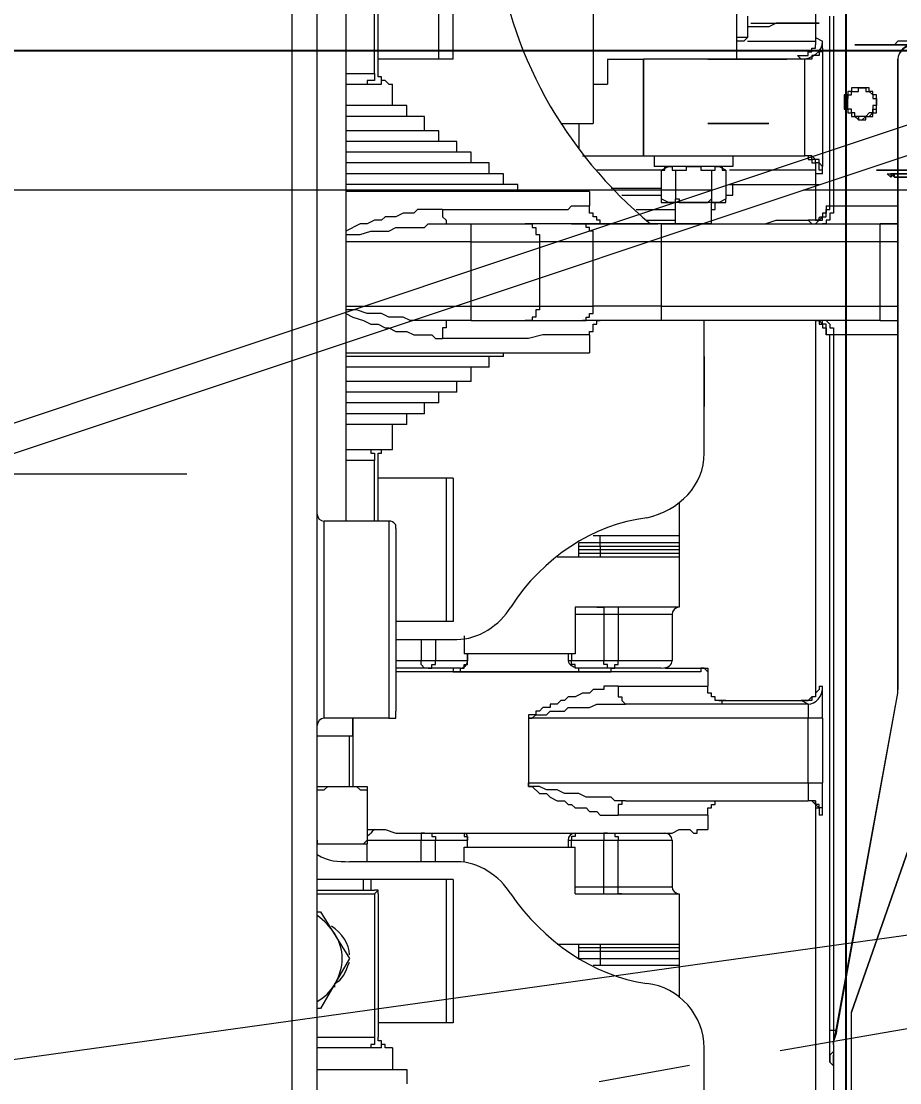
# Model space of a CAD drawing. Header units: millimetres. Extents: x 25083 to 52777, y 24772 to 45779.
# Drawn here: x 39033.2 to 39124.2, y 33594.2 to 33704.3 of the extents above; entities that cross this region are included whole.
import ezdxf

# ---------------------------------------------------------------- set-up
doc = ezdxf.new("R2010")
doc.units = ezdxf.units.MM
doc.layers.add('小车', color=7, linetype='Continuous')
doc.styles.get("Standard").update_dxf_attribs({"font": ''})
doc.styles.get('Standard').set_extended_font_data('SimSun')
doc.dimstyles.new('15', dxfattribs={"dimtxt": 15, "dimasz": 10, "dimexe": 2, "dimexo": 1, "dimgap": 1, "dimtad": 1, "dimdsep": 46, "dimtxsty": 'Standard', "dimcen": 2.5, "dimadec": 0, "dimazin": 0, "dimtfac": 1, "dimtmove": 2, "dimatfit": 3, "dimfxl": 1, "dimtolj": 1, "dimarcsym": 0})
doc.dimstyles.new('ISO-25', dxfattribs={"dimtxt": 2.5, "dimasz": 2.5, "dimexe": 1.25, "dimexo": 0.625, "dimtad": 1, "dimtxsty": 'Standard', "dimcen": 2.5, "dimadec": 0, "dimazin": 0, "dimtfac": 1, "dimtmove": 0, "dimatfit": 3, "dimfxl": 1, "dimarcsym": 0})

# ---------------------------------------------------------------- blocks, each defined once
blk = doc.blocks.new('*D925')
at = {"color": 0, "lineweight": -2}
for p, q in [((29677.86, 34881.66), (29677.86, 32448.29)), ((40733.02, 34757.65), (40733.02, 32448.29)), ((29680.36, 32449.54), (40730.52, 32449.54))]:
    blk.add_line(p, q, dxfattribs=at)
at = {"color": 0}
for points in [[(29680.36, 32449.96), (29680.36, 32449.13), (29677.86, 32449.54)], [(40730.52, 32449.13), (40730.52, 32449.96), (40733.02, 32449.54)]]:
    blk.add_solid(points, dxfattribs=at)
at = {"layer": 'DEFPOINTS', "color": 0}
for p in [(29677.86, 34882.29), (40733.02, 34758.27), (40733.02, 32449.54)]:
    blk.add_point(p, dxfattribs=at)
at = {"color": 0, "insert": (35205.44, 32451.63), "char_height": 2.5, "attachment_point": 5}
blk.add_mtext('11055,15', dxfattribs=at)
blk = doc.blocks.new('zw$D2F4')
at = {"color": 7, "lineweight": 5}
for points in [[(860.07, 429.66), (196.08, 429.66)], [(196.08, 427.06), (860.07, 427.06)], [(416.29, 427.06), (416.29, 417.78)], [(418.52, 420.38), (418.52, 427.06)], [(419.64, 427.06), (419.64, 421.12)], [(422.61, 426.69), (422.61, 427.06)], [(432.63, 427.06), (432.63, 426.69)], [(434.49, 427.06), (434.49, 421.12)], [(434.86, 427.06), (434.86, 421.12)], [(435.98, 412.95), (435.98, 427.06)], [(439.69, 427.06), (439.69, 421.86)], [(440.06, 427.06), (439.69, 427.06), (439.69, 424.46)], [(445.26, 427.06), (445.26, 426.32), (445.63, 425.95), (445.63, 424.46)], [(445.63, 427.06), (445.63, 424.46)], [(450.83, 423.35), (450.83, 427.06)], [(427.81, 423.72), (422.61, 426.69)], [(432.63, 426.69), (427.81, 423.72)], [(452.69, 426.32), (473.11, 426.32)], [(452.69, 419.64), (452.69, 426.32)], [(473.11, 419.64), (473.11, 426.32)], [(437.83, 412.58), (437.83, 423.72)], [(439.69, 424.46), (439.69, 422.24), (440.06, 421.86)], [(445.63, 424.46), (445.63, 422.98), (445.26, 422.61), (445.26, 421.86)], [(445.63, 423.72), (450.83, 423.72)], [(445.63, 423.72), (445.63, 421.86)], [(550.73, 424.09), (473.11, 424.09)], [(479.42, 421.12), (479.42, 424.09)], [(480.54, 424.09), (480.54, 420.38)], [(483.14, 417.78), (483.14, 424.09)], [(484.25, 415.92), (484.25, 424.09)], [(485.37, 414.44), (485.37, 424.09)], [(486.48, 412.58), (486.48, 424.09)], [(487.59, 411.09), (487.59, 424.09)], [(489.08, 409.24), (489.08, 424.09)], [(490.19, 407.75), (490.19, 424.09)], [(490.57, 424.09), (490.57, 398.84)], [(494.65, 424.09), (494.28, 423.35), (493.91, 422.24), (493.54, 421.49), (493.54, 420.75), (493.16, 420.01), (493.16, 419.64), (492.79, 418.89), (492.79, 417.78), (492.42, 417.04), (492.42, 415.18), (492.05, 414.81), (492.05, 414.07)], [(493.91, 413.32), (493.91, 417.41), (494.28, 418.15), (494.28, 419.64), (494.65, 420.38), (494.65, 421.86), (495.02, 422.98), (495.02, 424.09)], [(495.39, 424.09), (495.39, 411.09)], [(502.08, 411.09), (502.08, 424.09)], [(502.82, 424.09), (502.82, 422.61), (503.19, 421.49), (503.19, 419.64), (503.56, 418.89), (503.56, 415.92), (503.93, 415.55), (503.93, 413.32)], [(505.42, 414.07), (505.42, 416.66), (505.05, 417.04), (505.05, 418.15), (504.68, 418.89), (504.68, 420.01), (504.31, 420.38), (504.31, 421.12), (503.93, 421.86), (503.93, 422.61), (503.19, 424.09)], [(507.28, 398.84), (507.28, 421.49), (507.28, 424.09)], [(508.02, 406.27), (508.02, 424.09)], [(509.13, 407.75), (509.13, 424.09)], [(510.25, 409.24), (510.25, 424.09)], [(511.36, 411.09), (511.36, 424.09)], [(512.48, 412.58), (512.48, 424.09)], [(513.59, 414.44), (513.59, 424.09)], [(515.07, 415.92), (515.07, 424.09)], [(516.19, 417.78), (516.19, 424.09)], [(518.42, 424.09), (518.42, 420.38)], [(519.53, 424.09), (519.53, 421.12)], [(452.69, 423.35), (445.63, 423.35)], [(450.83, 423.35), (452.69, 423.35)], [(419.64, 421.12), (418.89, 421.12), (418.89, 421.49), (418.52, 421.49), (418.52, 421.86)], [(434.86, 422.24), (435.98, 422.24)], [(435.98, 421.49), (434.86, 421.49)], [(437.83, 421.86), (439.69, 421.86)], [(445.63, 421.86), (439.69, 421.86)], [(440.06, 421.86), (440.06, 411.47)], [(441.17, 421.86), (441.17, 420.01), (440.8, 418.89), (440.8, 412.21)], [(480.54, 421.86), (480.54, 421.49), (480.17, 421.49), (480.17, 421.12), (479.8, 421.12), (479.42, 421.12)], [(519.53, 421.12), (518.79, 421.12), (518.79, 421.49), (518.79, 421.86), (518.42, 421.86)], [(418.52, 420.38), (418.89, 420.38)], [(418.52, 419.64), (418.52, 420.01), (418.89, 420.01), (418.89, 420.38)], [(418.89, 420.38), (419.26, 420.38), (419.26, 420.75), (419.64, 420.75)], [(434.49, 421.12), (419.64, 421.12)], [(434.49, 420.75), (419.64, 420.75)], [(421.12, 412.95), (421.12, 420.75)], [(434.49, 421.12), (434.86, 420.75)], [(434.49, 420.75), (434.86, 420.75)], [(434.86, 420.75), (434.86, 421.12)], [(473.11, 421.12), (479.42, 421.12)], [(473.11, 420.75), (479.42, 420.75)], [(477.57, 412.95), (477.57, 420.75)], [(479.42, 420.75), (480.17, 420.75), (480.17, 420.38), (480.54, 420.38)], [(480.54, 420.38), (480.54, 419.64)], [(518.42, 420.38), (518.79, 420.38)], [(518.42, 419.64), (518.79, 420.01), (518.79, 420.38)], [(518.79, 420.38), (519.16, 420.38), (519.16, 420.75), (519.53, 420.75)], [(519.53, 421.12), (534.76, 421.12)], [(519.53, 420.75), (534.76, 420.75)], [(521.02, 412.95), (521.02, 420.75)], [(418.52, 419.26), (416.29, 419.26)], [(418.52, 419.26), (418.52, 419.64)], [(473.11, 419.64), (452.69, 419.64)], [(480.54, 419.64), (480.54, 419.26)], [(480.54, 419.26), (483.14, 419.26)], [(516.19, 419.26), (518.42, 419.26)], [(518.42, 419.64), (518.42, 419.26)], [(472.37, 418.89), (453.43, 418.89)], [(457.89, 386.58), (457.51, 386.58), (457.89, 386.96), (457.89, 387.33), (457.51, 387.33), (457.51, 409.61), (457.51, 412.21), (457.51, 418.89)], [(457.89, 412.21), (457.89, 418.89)], [(458.63, 411.47), (458.63, 418.89)], [(460.86, 418.89), (460.86, 412.58)], [(462.71, 412.95), (462.71, 418.89)], [(416.29, 417.78), (414.81, 417.78)], [(483.14, 417.78), (484.25, 417.78)], [(515.07, 417.78), (516.19, 417.78)], [(437.83, 416.29), (440.06, 416.29)], [(440.8, 415.92), (440.8, 416.29), (440.06, 416.29)], [(457.89, 415.55), (457.89, 415.92), (458.26, 416.29), (458.63, 416.29)], [(460.86, 416.29), (458.63, 416.29)], [(484.25, 415.92), (485.37, 415.92)], [(513.59, 415.92), (515.07, 415.92)], [(437.83, 414.81), (440.06, 414.81)], [(440.8, 415.55), (440.8, 415.18), (440.43, 415.18), (440.43, 414.81), (440.06, 414.81)], [(457.89, 415.55), (457.89, 415.18), (458.26, 415.18), (458.26, 414.81), (458.63, 414.81)], [(460.86, 414.81), (458.63, 414.81)], [(435.98, 413.69), (421.12, 413.69)], [(477.57, 413.69), (462.71, 413.69)], [(485.37, 414.44), (486.48, 414.44)], [(493.91, 413.32), (493.91, 413.69), (493.16, 413.69), (493.16, 414.07), (492.05, 414.07)], [(492.42, 398.84), (492.42, 403.67), (492.05, 405.15), (492.05, 409.61), (492.05, 411.09), (492.05, 414.07)], [(505.42, 414.07), (504.68, 414.07), (504.31, 413.69), (503.93, 413.69), (503.93, 413.32)], [(505.42, 414.07), (505.42, 401.07), (505.79, 400.7), (505.79, 398.84)], [(512.48, 414.44), (513.59, 414.44)], [(521.02, 414.44), (535.87, 414.44)], [(435.98, 412.95), (421.12, 412.95)], [(457.51, 412.95), (457.51, 411.84)], [(477.57, 412.95), (462.71, 412.95)], [(486.48, 412.58), (487.59, 412.58)], [(493.91, 411.09), (493.91, 413.32)], [(503.93, 413.32), (503.93, 411.09)], [(511.36, 412.58), (512.48, 412.58)], [(521.02, 412.95), (535.87, 412.95)], [(437.83, 411.84), (439.32, 411.84)], [(439.32, 411.84), (439.32, 400.32)], [(440.8, 412.21), (440.8, 411.84), (440.43, 411.84), (440.43, 411.47), (440.06, 411.47)], [(457.51, 412.21), (457.89, 412.21)], [(457.51, 411.84), (457.51, 399.95)], [(457.89, 412.21), (457.89, 411.84), (458.26, 411.84), (458.26, 411.47), (458.63, 411.47)], [(461.23, 411.84), (459.37, 411.84)], [(459.37, 400.32), (459.37, 411.84)], [(439.32, 411.47), (440.06, 411.47)], [(439.32, 411.47), (440.06, 411.47)], [(458.63, 411.47), (459.37, 411.47)], [(459.37, 411.47), (458.63, 411.47)], [(487.59, 411.09), (489.08, 411.09)], [(493.91, 411.09), (494.65, 411.09), (495.02, 411.09), (495.39, 411.09)], [(495.39, 411.09), (502.08, 411.09)], [(502.08, 411.09), (503.93, 411.09)], [(510.25, 411.09), (511.36, 411.09)], [(489.08, 409.24), (490.19, 409.24)], [(509.13, 409.24), (510.25, 409.24)], [(490.19, 407.75), (490.57, 407.75)], [(508.02, 407.75), (509.13, 407.75)], [(507.28, 406.27), (508.02, 406.27)], [(446, 405.15), (445.63, 405.15), (445.63, 404.78), (444.89, 404.04), (444.89, 403.3), (444.52, 402.92), (444.15, 402.18), (444.15, 401.44), (443.77, 401.07), (443.77, 400.7), (443.4, 400.32), (443.4, 399.58), (443.4, 399.21), (443.03, 398.84), (443.03, 398.1), (442.66, 397.73), (442.66, 395.87)], [(444.15, 395.13), (444.15, 396.24), (444.52, 396.61), (444.52, 399.21), (444.89, 399.95), (444.89, 401.44), (445.26, 402.18), (445.26, 403.3), (445.63, 404.04), (445.63, 405.15), (446, 405.15)], [(452.69, 405.15), (446, 405.15)], [(452.69, 405.15), (446, 405.15)], [(446, 405.15), (446, 376.19)], [(452.69, 376.19), (452.69, 405.15)], [(452.69, 405.15), (452.69, 404.78), (453.06, 404.41), (453.06, 403.3), (453.43, 402.92), (453.43, 401.44), (453.8, 401.07), (453.8, 398.84), (454.17, 398.1), (454.17, 396.61), (454.17, 396.24), (454.17, 395.13)], [(456.03, 395.87), (456.03, 397.35), (455.66, 397.35), (455.66, 398.47), (455.29, 398.84), (455.29, 399.58), (454.91, 400.32), (454.91, 401.07), (454.54, 401.44), (454.54, 401.81), (454.17, 402.18), (454.17, 402.92), (453.8, 402.92), (453.8, 403.67), (453.43, 404.04), (453.43, 404.41), (453.06, 404.41), (453.06, 405.15), (452.69, 405.15)], [(493.91, 405.52), (493.91, 399.58)], [(495.39, 404.04), (495.02, 404.04), (495.02, 404.41), (494.28, 404.41), (494.28, 404.78), (493.91, 404.78), (493.91, 405.52)], [(503.93, 405.52), (503.93, 404.78), (503.56, 404.78), (503.56, 404.41), (503.19, 404.41), (502.82, 404.41), (502.82, 404.04), (502.08, 404.04)], [(503.93, 405.9), (503.93, 405.15)], [(503.93, 399.58), (503.93, 405.52)], [(502.08, 404.04), (495.39, 404.04)], [(495.39, 404.04), (495.39, 398.47)], [(502.08, 398.47), (502.08, 404.04)], [(429.29, 402.18), (429.29, 389.56)], [(469.4, 389.56), (469.4, 402.18)], [(514.33, 401.81), (514.33, 398.47)], [(440.06, 401.07), (439.32, 401.07)], [(439.32, 400.7), (440.06, 400.7)], [(440.06, 401.07), (440.06, 390.3)], [(440.8, 400.32), (440.43, 400.32), (440.43, 400.7), (440.06, 400.7)], [(457.89, 399.95), (457.89, 400.32), (458.26, 400.32), (458.26, 400.7), (458.63, 400.7)], [(459.37, 401.07), (458.63, 401.07)], [(458.63, 390.3), (458.63, 401.07)], [(459.37, 400.7), (458.63, 400.7)], [(503.93, 400.7), (503.93, 399.95)], [(427.81, 399.95), (429.29, 399.95)], [(427.81, 399.95), (427.81, 389.56)], [(428.55, 399.95), (428.55, 389.56)], [(428.55, 399.95), (428.55, 389.56)], [(428.92, 399.95), (428.92, 389.56)], [(434.49, 400.32), (439.32, 400.32)], [(434.49, 400.32), (434.49, 396.24)], [(435.23, 400.32), (435.23, 390.3)], [(440.8, 399.95), (440.8, 390.3), (441.17, 389.56), (441.17, 388.44), (440.8, 388.07), (440.8, 387.7), (441.17, 387.7), (441.17, 386.96), (441.17, 386.58)], [(457.51, 399.95), (457.89, 399.95)], [(457.51, 399.95), (457.51, 399.21)], [(457.89, 391.41), (457.89, 399.95)], [(464.2, 400.32), (459.37, 400.32)], [(463.46, 390.3), (463.46, 400.32)], [(464.2, 396.24), (464.2, 400.32)], [(469.4, 399.95), (470.88, 399.95)], [(469.77, 389.56), (469.77, 399.95)], [(470.14, 389.56), (470.14, 399.95)], [(470.51, 397.73), (470.51, 399.95)], [(470.88, 389.56), (470.88, 399.95)], [(493.91, 399.58), (493.91, 399.21), (494.28, 399.21), (494.28, 398.84), (494.65, 398.84), (494.65, 398.47), (495.39, 398.47)], [(502.08, 398.47), (503.19, 398.47), (503.19, 398.84), (503.56, 398.84), (503.56, 399.21), (503.93, 399.21), (503.93, 399.58)], [(503.93, 399.95), (503.93, 399.58)], [(510.99, 399.58), (510.99, 393.27)], [(514.33, 399.95), (511.73, 399.95)], [(427.06, 389.56), (427.06, 398.47)], [(457.51, 399.21), (457.51, 396.98)], [(471.63, 398.47), (471.63, 389.56)], [(492.42, 398.84), (490.57, 398.84)], [(492.42, 398.84), (492.79, 398.84), (492.79, 398.47), (493.54, 398.47), (493.54, 398.1), (493.91, 398.1), (493.91, 397.73)], [(495.39, 398.47), (502.08, 398.47)], [(503.93, 397.35), (503.93, 397.73), (504.31, 397.73), (504.31, 398.1), (504.68, 398.1), (504.68, 398.47), (505.05, 398.47), (505.05, 398.84), (505.79, 398.84)], [(503.93, 398.47), (503.93, 397.35)], [(507.28, 398.84), (505.79, 398.84)], [(533.27, 398.47), (514.33, 398.47)], [(518.42, 398.47), (518.42, 396.98)], [(429.29, 397.73), (427.06, 397.73)], [(434.49, 398.1), (434.49, 397.35), (434.86, 397.35), (435.23, 397.35)], [(435.23, 397.35), (440.06, 397.35)], [(440.8, 396.98), (440.8, 397.35), (440.06, 397.35)], [(457.89, 396.61), (457.89, 396.98), (458.26, 396.98), (458.26, 397.35), (458.63, 397.35)], [(463.46, 397.35), (458.63, 397.35)], [(464.2, 398.1), (464.2, 397.35), (463.83, 397.35), (463.46, 397.35)], [(470.14, 397.73), (469.4, 397.73)], [(470.51, 397.73), (470.14, 397.73)], [(470.51, 397.73), (471.63, 397.73)], [(470.51, 389.56), (470.51, 397.73)], [(503.93, 397.73), (503.93, 397.35)], [(509.5, 391.41), (509.5, 398.1)], [(434.49, 396.24), (434.49, 395.5)], [(440.8, 396.24), (440.43, 396.24), (440.43, 395.87), (440.06, 395.87)], [(457.51, 396.98), (457.51, 396.61), (457.89, 396.61)], [(457.89, 396.61), (457.89, 396.24), (458.26, 396.24), (458.26, 395.87), (458.63, 395.87)], [(464.2, 395.5), (464.2, 396.24)], [(507.65, 396.61), (507.65, 391.41)], [(521.02, 396.98), (518.42, 396.98)], [(521.02, 396.98), (521.02, 393.27)], [(434.49, 395.5), (434.49, 395.87), (435.23, 395.87)], [(434.49, 395.5), (434.49, 389.56)], [(435.23, 395.87), (440.06, 395.87)], [(444.15, 395.13), (444.15, 395.5), (443.77, 395.5), (443.77, 395.87), (443.4, 395.87), (442.66, 395.87)], [(442.66, 386.58), (442.66, 391.04), (442.66, 392.16), (442.66, 395.87)], [(444.15, 395.13), (444.15, 376.19)], [(456.03, 395.87), (454.91, 395.87), (454.91, 395.5), (454.54, 395.5), (454.17, 395.13)], [(454.17, 376.19), (454.17, 395.13)], [(456.03, 395.87), (456.03, 386.58)], [(463.46, 395.87), (458.63, 395.87)], [(464.2, 395.5), (464.2, 395.87), (463.46, 395.87)], [(464.2, 389.56), (464.2, 395.5)], [(506.91, 395.5), (506.91, 391.41)], [(505.42, 394.01), (505.42, 389.93)], [(504.31, 392.9), (504.31, 389.93)], [(521.02, 393.27), (510.99, 393.27)], [(510.99, 393.27), (521.02, 393.27)], [(510.99, 393.27), (510.99, 376.93)], [(521.02, 376.93), (521.02, 393.27)], [(503.93, 388.07), (503.93, 391.78)], [(510.99, 392.16), (509.88, 392.16)], [(509.88, 383.99), (509.88, 392.16)], [(457.89, 391.04), (457.89, 386.58)], [(493.91, 368.76), (493.91, 391.41)], [(495.39, 391.41), (493.91, 391.41)], [(502.08, 391.41), (495.39, 391.41)], [(495.39, 391.41), (495.39, 368.76)], [(502.08, 368.76), (502.08, 391.41)], [(503.93, 391.41), (502.82, 391.41), (502.08, 391.41)], [(503.93, 391.41), (503.93, 368.76)], [(506.53, 391.41), (506.16, 391.41), (506.16, 389.93), (506.53, 389.93)], [(506.16, 390.67), (506.53, 391.41)], [(506.16, 385.47), (506.16, 390.67)], [(509.5, 391.41), (506.53, 391.41)], [(509.5, 391.41), (509.5, 391.04), (509.88, 391.04), (509.88, 390.3), (509.5, 390.3), (509.5, 389.93)], [(509.5, 391.41), (509.88, 390.67)], [(509.88, 385.47), (509.88, 390.67)], [(434.49, 389.56), (423.72, 389.56)], [(440.06, 390.3), (435.23, 390.3)], [(463.46, 390.3), (458.63, 390.3)], [(474.97, 389.56), (464.2, 389.56)], [(503.93, 389.93), (506.16, 389.93)], [(503.93, 386.21), (503.93, 389.93)], [(506.53, 389.93), (506.53, 389.56), (506.16, 389.56), (506.16, 388.07)], [(509.5, 389.93), (506.53, 389.93)], [(509.5, 389.93), (509.5, 388.81), (509.88, 388.81), (509.88, 388.07)], [(503.93, 388.07), (503.93, 380.64)], [(506.16, 388.07), (506.16, 386.58), (506.53, 386.21)], [(509.88, 388.07), (509.88, 387.33), (509.5, 387.33), (509.5, 386.21)], [(404.04, 386.96), (418.52, 386.96)], [(442.66, 386.58), (441.17, 386.58)], [(442.66, 386.58), (443.4, 386.58), (443.4, 386.21), (443.77, 386.21), (443.77, 385.84), (444.15, 385.84), (444.15, 385.47)], [(454.91, 385.84), (454.91, 386.21), (455.29, 386.21), (455.29, 386.58), (456.03, 386.58)], [(457.89, 386.58), (456.03, 386.58)], [(480.17, 386.96), (493.91, 386.96)], [(490.19, 386.96), (484.99, 386.96)], [(503.93, 386.21), (506.16, 386.21)], [(505.42, 386.21), (505.42, 385.84)], [(506.53, 386.21), (506.16, 386.21), (506.16, 384.73), (506.53, 384.73)], [(509.5, 386.21), (506.53, 386.21)], [(509.5, 386.21), (509.5, 385.84), (509.88, 385.84), (509.88, 385.1), (509.5, 385.1), (509.5, 384.73)], [(514.33, 380.27), (514.33, 385.1), (514.33, 385.47), (514.33, 386.58)], [(514.33, 386.58), (514.33, 381.76), (514.33, 381.39), (514.33, 380.27)], [(514.33, 380.64), (514.33, 386.21)], [(514.33, 386.21), (514.33, 380.64)], [(521.02, 380.27), (521.02, 386.58)], [(521.02, 386.58), (521.02, 380.27)], [(454.17, 385.1), (454.54, 385.1), (454.54, 384.73)], [(454.54, 385.1), (454.54, 385.84), (454.91, 385.84)], [(454.54, 385.47), (454.54, 376.93)], [(454.54, 384.73), (454.54, 385.47)], [(505.42, 385.84), (506.16, 385.84)], [(506.16, 385.47), (506.53, 384.73)], [(509.5, 384.73), (509.88, 385.47)], [(509.5, 384.73), (506.53, 384.73)], [(506.91, 384.73), (506.91, 383.99)], [(506.91, 383.99), (508.02, 383.99)], [(508.02, 384.36), (508.02, 375.07)], [(509.5, 375.44), (509.5, 384.36)], [(510.99, 383.99), (509.88, 383.99)], [(526.22, 383.61), (521.02, 383.61)], [(521.02, 383.61), (521.02, 381.76)], [(522.87, 382.87), (522.87, 383.61)], [(523.24, 382.5), (523.24, 383.61)], [(522.87, 382.87), (523.24, 382.5)], [(522.87, 382.5), (522.87, 382.13)], [(522.87, 382.13), (522.87, 375.82)], [(525.47, 382.5), (523.24, 382.5)], [(524.73, 375.07), (524.73, 379.53), (524.36, 380.27), (524.36, 382.5)], [(524.73, 382.13), (524.73, 375.07)], [(503.93, 380.64), (504.31, 379.53)], [(504.31, 379.53), (504.31, 376.93)], [(521.02, 379.53), (521.02, 378.41)], [(454.17, 376.19), (454.54, 376.93)], [(454.91, 375.44), (454.91, 375.82), (454.54, 376.19), (454.54, 376.93)], [(510.99, 376.93), (510.99, 376.56)], [(510.99, 376.56), (521.02, 376.56)], [(510.99, 375.82), (510.99, 376.56)], [(521.02, 376.93), (521.39, 377.3)], [(521.02, 376.56), (521.02, 376.93)], [(522.13, 374.7), (521.76, 374.7), (521.76, 375.07), (521.39, 375.07), (521.39, 375.44), (521.39, 375.82), (521.02, 375.82), (521.02, 376.56)], [(521.39, 377.3), (521.39, 376.56)], [(521.39, 376.56), (521.39, 376.19), (521.76, 376.19), (521.76, 375.82), (522.13, 375.82), (522.13, 375.44), (522.5, 375.44)], [(443.77, 375.44), (404.41, 375.44)], [(442.66, 374.7), (443.4, 374.7), (443.4, 375.07), (443.77, 375.07), (443.77, 375.44), (444.15, 375.44)], [(443.77, 375.44), (443.4, 375.07), (443.03, 375.07)], [(444.15, 375.44), (443.4, 375.44), (443.4, 375.07)], [(444.15, 375.82), (443.77, 375.44)], [(444.15, 375.44), (444.15, 376.19)], [(446, 376.19), (444.15, 376.19)], [(446, 376.19), (452.69, 376.19)], [(446, 376.19), (446, 374.7)], [(452.69, 374.7), (452.69, 376.19)], [(454.17, 376.19), (452.69, 376.19)], [(454.91, 375.44), (454.91, 375.82), (454.54, 375.82), (454.54, 376.19)], [(455.66, 375.07), (455.29, 375.44), (454.91, 375.44)], [(455.66, 375.07), (455.29, 375.44), (454.91, 375.44)], [(493.91, 375.44), (455.29, 375.44)], [(493.91, 375.44), (493.91, 375.07), (493.54, 375.07)], [(503.93, 375.82), (504.31, 376.19)], [(503.93, 375.82), (503.93, 375.44), (504.31, 375.07), (504.31, 374.7), (504.68, 374.7)], [(503.93, 375.82), (503.93, 374.7)], [(504.31, 375.82), (504.31, 376.19)], [(504.31, 375.44), (504.31, 376.19)], [(504.31, 375.07), (504.31, 375.82)], [(509.13, 375.44), (504.31, 375.44)], [(509.13, 374.7), (509.13, 375.44)], [(510.25, 375.44), (509.13, 375.44)], [(509.13, 374.7), (509.5, 374.7), (509.5, 375.07), (510.25, 375.07), (510.25, 375.44), (510.62, 375.44)], [(509.88, 374.7), (510.25, 375.07), (510.62, 375.07), (510.62, 375.44), (510.62, 375.82), (510.99, 375.82)], [(510.62, 375.82), (510.25, 375.82), (510.25, 375.44)], [(510.99, 376.19), (510.62, 376.19), (510.62, 375.82)], [(510.62, 375.44), (510.99, 375.82)], [(523.24, 375.44), (522.5, 375.44)], [(523.24, 375.44), (522.87, 374.7)], [(526.22, 375.44), (523.24, 375.44)], [(442.66, 374.7), (442.66, 375.07)], [(443.4, 375.07), (442.66, 375.07)], [(443.03, 375.07), (442.66, 375.07)], [(442.66, 374.7), (443.77, 374.7), (446, 374.7)], [(452.69, 374.7), (446, 374.7)], [(452.69, 374.7), (455.66, 374.7), (456.03, 374.7)], [(456.03, 375.07), (455.66, 375.07)], [(456.03, 375.07), (455.66, 375.07)], [(456.03, 375.07), (456.03, 374.7)], [(492.42, 373.96), (492.42, 374.33), (493.54, 374.33), (493.54, 374.7), (493.91, 374.7), (493.91, 375.07)], [(493.16, 374.7), (493.16, 374.33), (492.42, 374.33)], [(492.42, 373.96), (492.42, 374.33)], [(493.91, 374.33), (493.54, 373.96), (493.16, 373.96), (493.16, 373.59), (492.79, 373.59), (492.42, 373.59)], [(492.79, 374.33), (492.42, 374.33)], [(493.54, 374.7), (493.16, 374.7), (493.16, 374.33), (492.79, 374.33)], [(493.54, 375.07), (493.54, 374.7), (493.16, 374.7)], [(493.91, 375.07), (493.54, 374.7)], [(503.93, 374.7), (503.93, 366.9)], [(505.79, 373.59), (505.05, 373.59), (505.05, 373.96), (504.31, 373.96), (504.31, 374.33), (503.93, 374.33), (503.93, 374.7)], [(504.68, 374.7), (504.31, 375.07)], [(505.05, 374.33), (505.05, 374.7), (504.68, 374.7)], [(504.68, 374.7), (504.68, 374.33), (505.42, 374.33), (505.42, 373.96), (505.79, 373.96)], [(505.05, 374.33), (505.05, 374.7), (504.68, 374.7)], [(505.79, 374.33), (505.05, 374.33)], [(505.79, 374.33), (505.05, 374.33)], [(505.79, 374.33), (505.42, 374.33)], [(505.79, 374.33), (505.79, 373.96)], [(509.13, 374.7), (509.88, 374.7)], [(522.13, 374.7), (509.88, 374.7)], [(522.13, 374.7), (522.87, 374.7)], [(418.89, 373.59), (409.98, 373.59)], [(416.66, 373.59), (417.04, 373.96)], [(417.78, 373.96), (417.04, 373.96)], [(417.04, 373.96), (420.38, 373.96)], [(418.15, 373.59), (417.78, 373.96)], [(418.89, 373.59), (418.15, 373.59), (417.78, 373.59)], [(418.89, 373.59), (455.29, 366.9)], [(420.01, 373.59), (419.26, 373.59)], [(420.38, 373.59), (420.01, 373.59)], [(420.38, 373.96), (492.42, 373.96)], [(420.38, 373.96), (420.38, 373.59)], [(492.42, 373.59), (420.38, 373.59)], [(420.38, 373.59), (420.38, 373.22)], [(420.38, 373.22), (455.29, 366.9)], [(492.42, 373.59), (492.42, 373.96)], [(492.42, 366.9), (492.42, 373.59)], [(505.79, 373.96), (525.47, 373.96)], [(505.79, 373.96), (505.79, 373.59)], [(525.47, 373.59), (505.79, 373.59)], [(505.79, 373.59), (505.79, 366.9)], [(516.56, 372.47), (515.82, 372.47), (515.82, 372.1), (515.45, 372.1), (515.45, 371.73), (515.07, 371.73), (515.07, 370.99), (514.7, 370.99), (514.7, 370.62), (515.07, 370.24), (515.07, 369.87), (515.45, 369.5), (515.82, 369.5), (515.82, 369.13), (516.56, 369.13)], [(516.56, 372.47), (515.82, 372.47), (515.82, 372.1), (515.45, 372.1), (515.45, 371.73), (515.07, 371.73), (515.07, 371.36), (514.7, 370.99), (514.7, 370.24), (515.07, 370.24), (515.07, 369.5), (515.45, 369.5), (515.45, 369.13), (516.56, 369.13)], [(516.56, 369.13), (516.19, 369.13), (516.19, 369.5), (515.45, 369.5), (515.45, 369.87), (515.07, 370.24), (515.07, 371.36), (515.45, 371.36), (515.45, 371.73), (515.82, 371.73), (515.82, 372.1), (516.56, 372.1)], [(516.56, 369.13), (517.3, 369.13), (517.3, 369.5), (517.67, 369.5), (517.67, 369.87), (518.05, 369.87), (518.05, 371.73), (517.67, 371.73), (517.67, 372.1), (517.3, 372.1), (517.3, 372.47), (516.56, 372.47)], [(516.56, 369.13), (517.3, 369.13), (517.3, 369.5), (517.67, 369.5), (517.67, 369.87), (518.05, 369.87), (518.05, 371.73), (517.67, 371.73), (517.67, 372.1), (516.93, 372.1), (516.93, 372.47), (516.56, 372.47)], [(516.56, 372.1), (517.3, 372.1), (517.3, 371.73), (517.67, 371.73), (517.67, 371.36), (517.67, 370.99), (518.05, 370.99), (518.05, 370.24), (517.67, 370.24), (517.67, 369.87), (517.3, 369.5), (516.93, 369.5), (516.93, 369.13), (516.56, 369.13)], [(409.98, 371.73), (422.24, 371.73)], [(422.24, 371.73), (453.06, 360.96)], [(453.06, 360.96), (422.24, 371.73)], [(522.5, 371.36), (522.5, 360.59), (522.13, 355.39), (522.13, 216.87), (522.5, 211.3), (522.5, 210.93), (522.5, 201.28)], [(522.5, 201.28), (522.5, 205.36), (522.87, 206.48), (522.87, 361.7), (522.87, 362.08), (522.87, 366.9), (522.5, 367.27), (522.5, 371.36)], [(493.91, 368.76), (493.91, 366.9)], [(493.91, 368.76), (494.65, 368.76), (495.02, 368.76), (495.39, 368.76)], [(495.39, 368.76), (502.08, 368.76)], [(495.39, 368.76), (495.39, 366.9)], [(502.08, 366.9), (502.08, 368.76)], [(502.08, 368.76), (503.93, 368.76)], [(503.93, 366.9), (503.93, 368.76)], [(509.5, 369.13), (509.5, 366.53), (509.5, 366.16), (509.5, 365.05)], [(509.5, 365.05), (509.5, 367.65), (509.5, 369.13)], [(509.5, 368.76), (509.5, 365.42)], [(509.5, 365.42), (509.5, 368.76)], [(509.13, 363.93), (509.13, 364.3), (508.76, 364.3), (508.76, 366.53), (508.76, 367.27), (509.13, 367.27), (509.13, 367.65), (508.76, 367.65), (509.13, 368.02)], [(509.13, 368.02), (509.13, 367.65), (508.76, 367.65), (509.13, 367.27), (509.13, 365.42), (509.13, 365.05), (509.13, 364.3), (508.76, 364.3), (509.13, 363.93)], [(509.13, 367.65), (508.76, 367.27), (508.76, 364.3), (509.13, 364.3)], [(509.13, 364.3), (509.13, 367.65)], [(455.29, 366.9), (455.66, 366.9)], [(455.66, 366.9), (521.02, 366.9)], [(503.56, 366.9), (455.66, 366.9)], [(505.79, 366.9), (503.56, 366.9)], [(506.16, 366.9), (505.79, 366.9)], [(505.79, 366.9), (506.91, 366.9)], [(506.53, 366.9), (506.16, 366.9)], [(506.91, 366.9), (506.53, 366.9)], [(521.02, 366.9), (506.91, 366.9)], [(522.5, 205.36), (522.5, 214.65), (522.13, 220.22), (522.13, 350.19), (522.5, 356.88), (522.5, 359.85), (522.5, 367.27)], [(522.5, 367.27), (522.5, 363.19), (522.87, 361.7), (522.87, 215.76), (522.87, 213.16), (522.87, 210.19), (522.5, 210.19), (522.5, 205.36)]]:
    blk.add_lwpolyline(points, dxfattribs=at)
for points in [[(423.35, 427.06), (424.09, 425.58), (425.95, 424.46), (427.81, 424.46)], [(427.81, 424.46), (429.66, 424.46), (431.15, 425.58), (432.26, 427.06)], [(438.57, 427.06), (437.83, 425.95), (437.83, 424.83), (437.83, 423.72)], [(452.69, 426.32), (452.69, 426.69), (452.32, 427.06), (451.94, 427.06)], [(473.85, 427.06), (473.48, 427.06), (473.11, 426.69), (473.11, 426.32)], [(424.83, 425.21), (425.21, 425.21), (425.21, 425.21), (425.21, 425.21)], [(425.21, 425.21), (425.58, 424.46), (426.32, 424.09), (427.43, 423.72)], [(425.21, 425.21), (425.21, 425.21), (425.21, 425.21), (425.21, 425.21)], [(428.18, 423.72), (429.29, 423.72), (430.41, 424.46), (431.15, 425.58)], [(441.17, 421.12), (440.8, 421.49), (440.8, 421.49), (440.43, 421.86)], [(452.69, 419.64), (452.69, 419.26), (452.69, 419.26), (452.69, 418.89)], [(472.74, 418.89), (473.11, 419.26), (473.11, 419.26), (473.11, 419.64)], [(452.69, 418.89), (453.06, 418.89), (453.06, 418.89), (453.43, 418.89)], [(472.37, 418.89), (472.37, 418.89), (472.74, 418.89), (472.74, 418.89)], [(434.49, 407.01), (436.35, 408.12), (437.83, 410.35), (437.83, 412.58)], [(457.89, 412.95), (457.89, 412.95), (457.51, 412.95), (457.51, 412.95)], [(460.86, 412.58), (460.86, 410.35), (462.34, 408.12), (464.2, 407.01)], [(440.06, 411.47), (440.43, 411.47), (440.8, 411.47), (440.8, 411.84)], [(440.8, 412.21), (440.8, 408.12), (440.8, 404.04), (440.8, 399.95)], [(457.89, 412.21), (457.89, 411.84), (458.26, 411.47), (458.63, 411.47)], [(503.93, 411.84), (503.93, 409.98), (503.93, 407.75), (503.93, 405.9)], [(493.91, 411.09), (493.91, 409.24), (493.91, 407.38), (493.91, 405.52)], [(495.39, 411.09), (495.39, 408.87), (495.39, 406.64), (495.39, 404.04)], [(502.08, 411.09), (502.08, 408.87), (502.08, 406.64), (502.08, 404.04)], [(503.93, 411.09), (503.93, 409.24), (503.93, 407.38), (503.93, 405.52)], [(533.27, 408.49), (521.76, 407.38), (511.36, 401.44), (503.93, 392.53)], [(434.49, 407.01), (429.66, 403.67), (425.95, 398.47), (425.21, 392.9)], [(473.48, 392.9), (472.74, 398.47), (469.4, 403.67), (464.2, 407.01)], [(507.28, 405.9), (507.28, 405.9), (507.28, 406.27), (507.28, 406.27)], [(507.28, 405.9), (507.28, 405.9), (507.28, 405.9), (507.28, 405.9)], [(440.8, 400.32), (440.8, 400.7), (440.43, 401.07), (440.06, 401.07)], [(458.63, 401.07), (458.26, 401.07), (457.89, 400.32), (457.89, 399.95)], [(493.91, 391.41), (493.91, 394.01), (493.91, 396.98), (493.91, 399.58)], [(503.93, 399.58), (503.93, 399.21), (503.93, 398.84), (503.93, 398.47)], [(503.93, 391.41), (503.93, 394.01), (503.93, 396.98), (503.93, 399.58)], [(495.39, 391.41), (495.39, 393.64), (495.39, 396.24), (495.39, 398.47)], [(502.08, 391.41), (502.08, 393.64), (502.08, 396.24), (502.08, 398.47)], [(503.93, 397.35), (503.93, 395.5), (503.93, 393.64), (503.93, 391.78)], [(418.52, 386.96), (421.86, 386.96), (424.83, 389.56), (425.21, 392.9)], [(473.48, 392.9), (474.23, 389.56), (476.82, 386.96), (480.17, 386.96)], [(440.06, 390.3), (440.43, 390.3), (440.8, 390.67), (440.8, 391.04)], [(457.89, 391.41), (457.89, 390.67), (458.26, 390.3), (458.63, 390.3)], [(435.23, 390.3), (434.86, 390.3), (434.49, 389.93), (434.49, 389.56)], [(464.2, 389.56), (464.2, 389.93), (463.83, 390.3), (463.46, 390.3)], [(521.02, 381.76), (521.02, 382.5), (521.02, 382.87), (521.02, 383.61)], [(521.02, 381.76), (521.02, 381.39), (521.02, 381.01), (521.02, 380.64)], [(521.02, 380.64), (521.02, 380.27), (521.02, 379.9), (521.02, 379.53)], [(454.54, 376.93), (454.54, 376.56), (454.54, 376.56), (454.54, 376.19)], [(504.31, 376.93), (504.31, 376.93), (504.31, 376.56), (504.31, 376.19)], [(521.02, 376.93), (521.02, 375.82), (521.76, 374.7), (522.87, 374.7)], [(444.15, 375.44), (444.15, 375.82), (444.15, 375.82), (444.15, 375.82)], [(454.17, 376.19), (454.17, 375.44), (454.91, 374.7), (456.03, 374.7)], [(454.54, 376.19), (454.54, 376.19), (454.54, 376.19), (454.54, 376.19)], [(454.54, 376.19), (454.54, 376.19), (454.54, 376.19), (454.54, 376.19)], [(504.31, 375.44), (504.31, 375.44), (504.31, 375.07), (504.31, 375.07)], [(510.99, 375.82), (510.99, 375.82), (510.99, 375.82), (510.99, 375.82)], [(522.87, 375.82), (522.87, 375.44), (522.87, 375.44), (522.87, 375.44)], [(443.4, 375.07), (443.4, 375.07), (443.4, 375.07), (443.4, 375.07)], [(493.16, 374.7), (493.16, 374.7), (493.16, 374.7), (493.16, 374.7)], [(493.91, 375.07), (493.91, 375.07), (493.91, 375.07), (493.91, 375.07)], [(504.31, 375.07), (504.68, 375.07), (504.68, 375.07), (504.68, 374.7)], [(416.66, 373.59), (417.04, 373.59), (417.41, 373.59), (417.78, 373.59)], [(418.89, 373.59), (419.26, 373.59), (420.01, 373.22), (420.38, 373.22)], [(455.29, 366.9), (455.29, 366.9), (455.29, 366.9), (455.29, 366.9)], [(455.29, 366.9), (455.29, 366.9), (455.66, 366.9), (455.66, 366.9)], [(455.66, 366.9), (455.66, 366.9), (455.66, 366.9), (455.66, 366.9)], [(503.56, 366.9), (504.31, 366.9), (505.05, 366.9), (505.79, 366.9)], [(506.91, 366.9), (506.91, 366.9), (506.91, 366.9), (506.53, 366.9)], [(522.5, 365.05), (522.5, 366.16), (521.76, 366.9), (521.02, 366.9)], [(522.5, 365.42), (522.5, 366.16), (521.76, 366.9), (521.02, 366.9)]]:
    blk.add_open_spline(points, degree=3, dxfattribs=at)
blk = doc.blocks.new('*D469')
at = {"layer": 'DEFPOINTS', "color": 0}
for p in [(36061.19, 116692.22), (36180.04, 116685.35), (36180.04, 116527.03)]:
    blk.add_point(p, dxfattribs=at)
at = {"layer": '小车', "color": 0, "linetype": 'Continuous', "lineweight": -2}
for p, q in [((36061.19, 116691.22), (36061.19, 116525.03)), ((36180.04, 116684.35), (36180.04, 116525.03)), ((36071.19, 116527.03), (36084.17, 116527.03)), ((36170.04, 116527.03), (36146.42, 116527.03))]:
    blk.add_line(p, q, dxfattribs=at)
at = {"layer": '小车', "color": 0}
for points in [[(36071.19, 116528.7), (36071.19, 116525.37), (36061.19, 116527.03)], [(36170.04, 116528.7), (36170.04, 116525.37), (36180.04, 116527.03)]]:
    blk.add_solid(points, dxfattribs=at)
at = {"layer": '小车', "color": 0, "insert": (36115.3, 116527.03), "char_height": 15, "attachment_point": 5}
blk.add_mtext('\\A1;118.85', dxfattribs=at)
blk = doc.blocks.new('*D470')
at = {"layer": 'DEFPOINTS', "color": 0}
for p in [(36180.04, 116639.33), (36197.54, 116639.33), (36197.54, 116438.26)]:
    blk.add_point(p, dxfattribs=at)
at = {"layer": '小车', "color": 0, "linetype": 'Continuous', "lineweight": -2}
for p, q in [((36180.04, 116638.33), (36180.04, 116436.26)), ((36197.54, 116638.33), (36197.54, 116436.26)), ((36170.04, 116438.26), (36160.04, 116438.26)), ((36180.04, 116438.26), (36197.54, 116438.26)), ((36207.54, 116438.26), (36217.54, 116438.26))]:
    blk.add_line(p, q, dxfattribs=at)
at = {"layer": '小车', "color": 0}
for points in [[(36170.04, 116439.93), (36170.04, 116436.59), (36180.04, 116438.26)], [(36207.54, 116439.93), (36207.54, 116436.59), (36197.54, 116438.26)]]:
    blk.add_solid(points, dxfattribs=at)
at = {"layer": '小车', "color": 0, "insert": (36193.65, 116438.26), "char_height": 15, "attachment_point": 5}
blk.add_mtext('\\A1;17.5', dxfattribs=at)
blk = doc.blocks.new('zw$AA32')
at = {"color": 6}
blk.add_lwpolyline([(10738.68, 222.5), (791.32, 222.5)], dxfattribs=at)
blk = doc.blocks.new('A$C1A4175F5')
at = {"layer": '小车', "color": 7, "lineweight": 0}
for points in [[(428.216, 502.968), (867.071, 356.403)], [(428.216, 499.749), (866.231, 353.604)], [(452.854, 482.39), (480.291, 482.39)], [(489.81, 482.39), (573.801, 482.39)], [(229.857, 438.575), (686.91, 374.882)]]:
    blk.add_lwpolyline(points, dxfattribs=at)
at = {"layer": '小车', "color": 1, "lineweight": 0}
for points in [[(576.461, 452.994), (544.124, 452.994)], [(435.775, 401.339), (482.671, 393.22)], [(492.05, 391.68), (501.429, 390)]]:
    blk.add_lwpolyline(points, dxfattribs=at)
at = {"layer": '小车'}
for base, p1, p2, picture, middle in [((212.358, 337.78), (93.511, 502.968), (212.358, 496.098), '*D469', (147.619, 337.78)), ((229.857, 249.006), (212.358, 450.073), (229.857, 450.073), '*D470', (225.974, 249.006))]:
    dim = blk.add_linear_dim(base=base, p1=p1, p2=p2, dimstyle='15', override={"dimfxl": 0.18}, dxfattribs=at)
    dim.commit()
    dim.dimension.update_dxf_attribs({"geometry": picture, "text_midpoint": middle, "dimtype": 128, "insert": (-35967.681, -116189.253)})
blk = doc.blocks.new('zw$50CE')
blk.add_blockref('zw$D2F4', (22.01, 103.57))
at = {"layer": '小车', "ltscale": 10, "xscale": -1, "rotation": 270}
blk.add_blockref('A$C1A4175F5', (47.03, 0), dxfattribs=at)

msp = doc.modelspace()

# ---------------------------------------------------------------- linework, layer by layer
at = {"ltscale": 15}
msp.add_lwpolyline([(39118.63, 33273.983), (39118.63, 34140.649), (39198.63, 34140.649), (39198.63, 33273.983)], close=True, dxfattribs=at)

# ---------------------------------------------------------------- block references
at = {"rotation": 90}
msp.add_blockref('zw$50CE', (39594.481, 33157.316), dxfattribs=at)
at = {"color": 1}
msp.add_blockref('zw$AA32', (29416.762, 33478.711), dxfattribs=at)

# ---------------------------------------------------------------- dimensions: what is measured, and where the dimension line sits
dim = msp.add_linear_dim(base=(40733.0166, 32449.5434), p1=(29677.8617, 34882.2868), p2=(40733.0166, 34758.2702), dimstyle='ISO-25')
dim.commit()
dim.dimension.update_dxf_attribs({"geometry": '*D925', "text_midpoint": (35205.4391, 32449.5434), "dimtype": 160})

doc.saveas('drawing.dxf')
